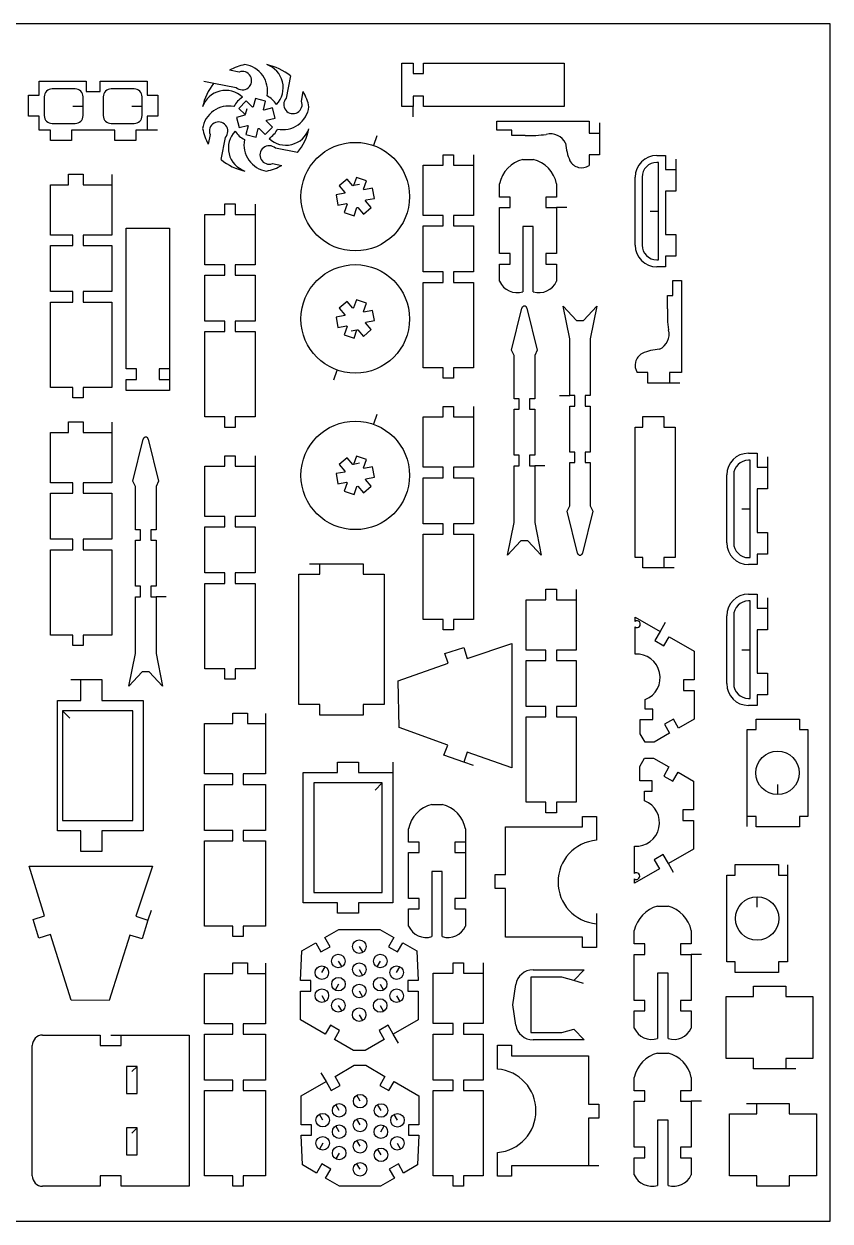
# Model space of a CAD drawing. Extents: x 0 to 500, y 0 to 350.
# Drawn here: x 264.3 to 500, y 0 to 350 of the extents above; entities that cross this region are included whole.
import ezdxf

# ---------------------------------------------------------------- set-up
doc = ezdxf.new("R2010")
doc.units = 0
doc.header["$MEASUREMENT"] = 0
doc.layers.add('01', color=5, linetype='Continuous')
doc.layers.add('DEFAULT', color=7, linetype='Continuous')

msp = doc.modelspace()

# ---------------------------------------------------------------- linework, layer by layer
at = {"layer": '01'}
msp.add_lwpolyline([(0, 0), (500, 0), (500, 350), (0, 350)], close=True, dxfattribs=at)
at = {"layer": 'DEFAULT'}
for p, q in [((327.223, 335.9319), (324.4362, 336.459)), ((374.7828, 325.8683), (374.7828, 338.5684)), ((374.7828, 338.5684), (378.0772, 338.5684)), ((378.0772, 338.5684), (378.0772, 335.5204)), ((381.1328, 335.5204), (381.1469, 338.5684)), ((381.1469, 338.5684), (422.2808, 338.5684)), ((422.2808, 338.5684), (422.2808, 325.8683)), ((268.777, 329.1584), (268.777, 333.2478)), ((268.777, 333.2478), (282.5223, 333.2478)), ((282.5223, 333.2478), (282.5223, 330.1998)), ((286.5863, 330.1998), (286.5863, 333.2478)), ((286.5863, 333.2478), (300.3317, 333.2478)), ((300.3317, 333.2478), (300.3317, 329.1584)), ((316.9156, 333.2288), (319.8633, 332.6711)), ((319.8633, 332.6711), (326.373, 331.4395)), ((342.2138, 334.7902), (340.9823, 328.2805)), ((378.0772, 335.5204), (381.1328, 335.5204)), ((265.6564, 323.0624), (265.6564, 329.1584)), ((265.6564, 329.1584), (268.777, 329.1584)), ((279.3189, 331.0077), (272.5519, 331.0077)), ((282.5223, 330.1998), (286.5863, 330.1998)), ((296.5566, 331.0077), (289.7896, 331.0077)), ((300.3317, 329.1584), (303.4522, 329.1584)), ((303.4522, 329.1584), (303.4522, 323.0624)), ((345.4746, 327.4306), (346.0018, 330.2173)), ((270.2659, 328.7217), (270.2659, 323.1884)), ((278.6049, 325.9551), (281.6049, 325.9551)), ((281.6049, 325.9551), (281.6049, 328.7217)), ((281.6049, 323.1884), (281.6049, 325.9551)), ((287.5035, 328.7217), (287.5035, 323.1884)), ((295.8427, 325.9551), (298.8427, 325.9551)), ((298.8427, 325.9551), (298.8427, 328.7217)), ((298.8427, 323.1884), (298.8427, 325.9551)), ((329.3361, 327.4728), (327.1808, 325.3176)), ((331.1489, 325.6601), (329.3361, 327.4728)), ((331.368, 325.7188), (331.1489, 325.6601)), ((332.0315, 328.195), (331.368, 325.7188)), ((334.9757, 327.4061), (332.0315, 328.195)), ((334.3122, 324.9298), (334.9757, 327.4061)), ((378.0772, 325.8683), (374.7828, 325.8683)), ((381.1328, 328.9164), (378.0772, 328.9164)), ((378.0772, 328.9164), (378.0772, 325.8683)), ((378.0772, 322.8683), (378.0772, 325.8683)), ((381.1469, 325.8683), (381.1328, 328.9164)), ((422.2808, 325.8683), (381.1469, 325.8683)), ((268.777, 323.0624), (265.6564, 323.0624)), ((268.777, 318.973), (268.777, 323.0624)), ((303.4522, 323.0624), (300.3317, 323.0624)), ((300.3317, 323.0624), (300.3317, 318.973)), ((328.9349, 323.2856), (326.4586, 322.6221)), ((326.4586, 322.6221), (327.2475, 319.678)), ((327.1808, 325.3176), (328.9936, 323.5048)), ((328.9936, 323.5048), (328.9349, 323.2856)), ((329.4491, 325.2046), (328.9936, 323.5048)), ((334.4726, 324.7694), (334.3122, 324.9298)), ((336.9489, 325.433), (334.4726, 324.7694)), ((335.2615, 321.8253), (337.7378, 322.4889)), ((337.7378, 322.4889), (336.9489, 325.433)), ((272.1051, 318.973), (268.777, 318.973)), ((272.1051, 315.925), (272.1051, 318.973)), ((272.5519, 320.9024), (279.3189, 320.9024)), ((290.9195, 318.973), (278.1892, 318.973)), ((278.1892, 318.973), (278.1892, 315.925)), ((289.7896, 320.9024), (296.5566, 320.9024)), ((290.9195, 315.925), (290.9195, 318.973)), ((300.3317, 318.973), (297.0036, 318.973)), ((297.0036, 318.973), (297.0036, 315.925)), ((303.3317, 318.973), (300.3317, 318.973)), ((327.2475, 319.678), (329.7238, 320.3415)), ((329.8842, 320.1811), (329.2207, 317.7048)), ((329.7238, 320.3415), (329.8842, 320.1811)), ((332.1648, 316.9159), (332.8283, 319.3922)), ((332.8283, 319.3922), (333.0475, 319.4509)), ((333.0475, 319.4509), (334.8603, 317.6381)), ((334.8603, 317.6381), (337.0155, 319.7934)), ((335.2028, 321.6062), (335.2615, 321.8253)), ((337.0155, 319.7934), (335.2028, 321.6062)), ((402.5628, 318.9714), (402.5628, 321.5351)), ((402.5628, 321.5351), (429.543, 321.5351)), ((407.0045, 318.9714), (402.5628, 318.9714)), ((407.0045, 317.4142), (407.0045, 318.9714)), ((429.543, 321.5351), (429.543, 318.0516)), ((432.591, 321.0516), (432.591, 318.0516)), ((278.1892, 315.925), (272.1051, 315.925)), ((297.0036, 315.925), (290.9195, 315.925)), ((318.7217, 317.6802), (318.1945, 314.8935)), ((321.9824, 310.3206), (323.214, 316.8303)), ((329.2207, 317.7048), (332.1648, 316.9159)), ((367.4965, 317.3015), (366.4951, 314.4736)), ((410.8435, 317.4142), (407.0045, 317.4142)), ((429.543, 318.0516), (432.591, 318.0516)), ((432.591, 318.0516), (432.591, 311.7016)), ((344.3329, 312.4398), (337.8232, 313.6713)), ((386.8683, 308.7222), (386.8683, 311.7702)), ((386.8683, 311.7702), (389.9163, 311.7702)), ((389.9163, 311.7702), (389.9163, 308.7222)), ((395.7097, 311.7222), (395.7097, 308.7222)), ((432.591, 311.7016), (429.543, 311.7016)), ((429.543, 311.7016), (429.543, 308.5934)), ((449.3505, 311.5551), (451.8612, 311.5551)), ((451.8612, 311.5551), (451.8612, 307.4601)), ((336.9733, 309.179), (339.76, 308.6518)), ((381.0747, 293.9902), (381.0747, 308.7222)), ((381.0747, 308.7222), (386.8683, 308.7222)), ((389.9163, 308.7222), (395.7098, 308.7222)), ((395.7097, 308.7222), (395.7097, 293.9902)), ((410.1926, 310.3861), (413.2406, 310.3861)), ((449.8292, 309.5232), (449.3505, 309.5232)), ((449.8292, 295.2776), (449.8292, 309.5232)), ((454.9092, 310.4602), (454.9092, 307.4602)), ((277.3614, 302.9872), (277.3614, 306.0352)), ((277.3614, 306.0352), (281.6588, 306.0352)), ((281.6588, 306.0352), (281.6588, 302.9872)), ((290.0045, 305.9872), (290.0045, 302.9872)), ((358.8282, 304.628), (356.5104, 302.6485)), ((360.4931, 302.6786), (358.8282, 304.628)), ((361.572, 305.1366), (360.7162, 302.72)), ((364.4451, 304.1191), (361.572, 305.1366)), ((443.0005, 285.3503), (443.0005, 305.2051)), ((445.0325, 305.2052), (445.0325, 285.3503)), ((451.8612, 307.4601), (454.9092, 307.4601)), ((454.9092, 307.4602), (454.9092, 301.1102)), ((272.1111, 288.2552), (272.1111, 302.9872)), ((272.1111, 302.9872), (277.3614, 302.9872)), ((281.6588, 302.9872), (290.0043, 302.9872)), ((290.0045, 302.9872), (290.0045, 288.2552)), ((356.5104, 302.6485), (358.1754, 300.6991)), ((360.7162, 302.72), (360.4931, 302.6786)), ((362.4465, 303.0407), (360.7162, 302.72)), ((363.5894, 301.7025), (364.4451, 304.1191)), ((363.7367, 301.5301), (363.5894, 301.7025)), ((366.2574, 301.9973), (363.7367, 301.5301)), ((366.8129, 299.0002), (366.2574, 301.9973)), ((403.3908, 299.3583), (403.3908, 303.2759)), ((420.0425, 303.2759), (420.0425, 299.3583)), ((454.9092, 301.1102), (451.8612, 301.1102)), ((451.8612, 301.1102), (451.8612, 288.4102)), ((358.0997, 300.4852), (355.5789, 300.018)), ((355.5789, 300.018), (356.1344, 297.0211)), ((358.1754, 300.6991), (358.0997, 300.4852)), ((364.2164, 298.3192), (364.2922, 298.5331)), ((365.8814, 296.3698), (364.2164, 298.3192)), ((364.2922, 298.5331), (366.8129, 299.0002)), ((406.4997, 299.3583), (403.3908, 299.3583)), ((406.4997, 296.3103), (406.4997, 299.3583)), ((420.0425, 299.3583), (416.9336, 299.3583)), ((416.9336, 299.3583), (416.9336, 296.3103)), ((317.248, 279.5962), (317.248, 294.3282)), ((317.248, 294.3282), (323.0416, 294.3282)), ((323.0416, 294.3282), (323.0416, 297.3762)), ((323.0416, 297.3762), (326.0896, 297.3762)), ((326.0896, 297.3762), (326.0896, 294.3281)), ((326.0896, 294.3281), (331.8831, 294.3281)), ((331.8831, 297.3281), (331.8831, 294.3281)), ((331.8831, 294.3281), (331.8831, 279.5961)), ((356.1344, 297.0211), (358.6551, 297.4883)), ((358.8025, 297.3157), (357.9467, 294.8991)), ((357.9467, 294.8991), (360.8199, 293.8817)), ((358.6551, 297.4883), (358.8025, 297.3157)), ((360.8199, 293.8817), (361.6756, 296.2983)), ((361.6756, 296.2983), (361.8987, 296.3396)), ((361.8987, 296.3396), (363.5637, 294.3902)), ((363.5637, 294.3902), (365.8814, 296.3698)), ((403.3908, 282.8448), (403.3908, 296.3103)), ((403.3908, 296.3103), (406.4997, 296.3103)), ((416.9336, 296.3103), (420.0425, 296.3103)), ((423.0425, 296.3103), (420.0425, 296.3103)), ((420.0425, 296.3103), (420.0425, 282.8448)), ((447.4308, 295.2776), (449.8292, 295.2776)), ((449.8292, 281.0323), (449.8292, 295.2777)), ((386.8682, 293.9902), (381.0747, 293.9902)), ((381.0747, 277.4768), (381.0747, 290.9422)), ((381.0747, 290.9422), (386.8682, 290.9422)), ((386.8682, 290.9422), (386.8682, 293.9902)), ((395.7097, 293.9902), (389.9161, 293.9902)), ((389.9161, 293.9902), (389.9161, 290.9422)), ((389.9161, 290.9422), (395.7097, 290.9422)), ((395.7097, 290.9422), (395.7097, 277.4768)), ((413.2406, 290.7621), (410.1926, 290.7621)), ((410.1926, 290.7621), (410.1926, 271.7121)), ((413.2406, 271.7121), (413.2406, 290.7621)), ((278.6108, 288.2552), (272.1111, 288.2552)), ((278.6108, 285.2072), (278.6108, 288.2552)), ((290.0045, 288.2552), (281.659, 288.2552)), ((281.659, 288.2552), (281.659, 285.2072)), ((294.1821, 249.1501), (294.1821, 290.284)), ((294.1821, 290.284), (306.8821, 290.284)), ((306.8821, 290.284), (306.8821, 249.1501)), ((451.8612, 288.4102), (454.9092, 288.4102)), ((454.9092, 288.4102), (454.9092, 282.0602)), ((272.1111, 271.7418), (272.1111, 285.2072)), ((272.1111, 285.2072), (278.6108, 285.2072)), ((281.659, 285.2072), (290.0045, 285.2072)), ((290.0045, 285.2072), (290.0045, 271.7418)), ((406.4997, 282.8448), (403.3908, 282.8448)), ((406.4997, 279.7968), (406.4997, 282.8448)), ((420.0425, 282.8448), (416.9336, 282.8448)), ((416.9336, 282.8448), (416.9336, 279.7968)), ((449.3505, 281.0323), (449.8292, 281.0323)), ((454.9092, 282.0602), (451.8612, 282.0602)), ((451.8612, 282.0602), (451.8612, 279.0002)), ((323.0416, 279.5962), (317.248, 279.5962)), ((317.248, 263.0827), (317.248, 276.5482)), ((317.248, 276.5482), (323.0416, 276.5482)), ((323.0416, 276.5482), (323.0416, 279.5962)), ((331.8831, 279.5961), (326.0896, 279.5961)), ((326.0896, 279.5961), (326.0896, 276.5481)), ((326.0896, 276.5481), (331.8831, 276.5481)), ((331.8831, 276.5481), (331.8831, 263.0827)), ((386.8682, 277.4768), (381.0747, 277.4768)), ((386.8682, 274.4288), (386.8682, 277.4768)), ((395.7097, 277.4768), (389.9161, 277.4768)), ((389.9161, 277.4768), (389.9161, 274.4288)), ((403.3908, 274.7704), (403.3908, 279.7968)), ((403.3908, 279.7968), (406.4997, 279.7968)), ((416.9336, 279.7968), (420.0425, 279.7968)), ((420.0425, 279.7968), (420.0425, 274.7704)), ((451.8612, 279.0002), (449.3505, 279.0002)), ((381.0747, 249.4898), (381.0747, 274.4288)), ((381.0747, 274.4288), (386.8682, 274.4288)), ((389.9161, 274.4288), (395.7097, 274.4288)), ((395.7097, 274.4288), (395.7097, 249.4898)), ((454.0263, 270.5868), (454.0263, 275.0284)), ((454.0263, 275.0284), (456.59, 275.0284)), ((456.59, 275.0284), (456.59, 248.0482)), ((278.6108, 271.7418), (272.1111, 271.7418)), ((278.6108, 268.6938), (278.6108, 271.7418)), ((290.0045, 271.7418), (281.659, 271.7418)), ((281.659, 271.7418), (281.659, 268.6938)), ((452.4691, 266.7478), (452.4691, 270.5868)), ((452.4691, 270.5868), (454.0263, 270.5868)), ((272.1111, 243.7548), (272.1111, 268.6938)), ((272.1111, 268.6938), (278.6108, 268.6938)), ((281.659, 268.6938), (290.0045, 268.6938)), ((290.0045, 268.6938), (290.0045, 243.7548)), ((358.8281, 268.8765), (356.5103, 266.897)), ((356.5103, 266.897), (358.1753, 264.9476)), ((360.493, 266.9271), (358.8281, 268.8765)), ((360.7161, 266.9684), (360.493, 266.9271)), ((361.5719, 269.385), (360.7161, 266.9684)), ((364.445, 268.3676), (361.5719, 269.385)), ((363.5893, 265.951), (364.445, 268.3676)), ((366.2573, 266.2457), (363.7366, 265.7785)), ((366.8128, 263.2487), (366.2573, 266.2457)), ((406.8709, 254.6246), (409.899, 266.9179)), ((411.3788, 266.9179), (414.4069, 254.6246)), ((423.8743, 257.9162), (421.9619, 267.4976)), ((421.9619, 267.4976), (425.8485, 263.281)), ((427.9276, 263.281), (431.8142, 267.4976)), ((431.8142, 267.4976), (429.9018, 257.9162)), ((323.0414, 263.0827), (317.248, 263.0827)), ((323.0414, 260.0347), (323.0414, 263.0827)), ((331.8831, 263.0827), (326.0894, 263.0827)), ((326.0894, 263.0827), (326.0894, 260.0347)), ((358.0996, 264.7337), (355.5788, 264.2665)), ((355.5788, 264.2665), (356.1343, 261.2696)), ((358.1753, 264.9476), (358.0996, 264.7337)), ((363.7366, 265.7785), (363.5893, 265.951)), ((364.2163, 262.5676), (364.2921, 262.7815)), ((365.8813, 260.6182), (364.2163, 262.5676)), ((364.2921, 262.7815), (366.8128, 263.2487)), ((425.8485, 263.281), (427.9276, 263.281)), ((317.248, 235.0957), (317.248, 260.0347)), ((317.248, 260.0347), (323.0414, 260.0347)), ((326.0894, 260.0347), (331.8831, 260.0347)), ((331.8831, 260.0347), (331.8831, 235.0957)), ((356.1343, 261.2696), (358.655, 261.7367)), ((358.8024, 261.5642), (357.9466, 259.1476)), ((357.9466, 259.1476), (360.8198, 258.1302)), ((358.655, 261.7367), (358.8024, 261.5642)), ((359.9452, 260.2261), (361.6755, 260.5468)), ((360.8198, 258.1302), (361.6755, 260.5468)), ((361.6755, 260.5468), (361.8986, 260.5881)), ((361.8986, 260.5881), (363.5636, 258.6387)), ((363.5636, 258.6387), (365.8813, 260.6182)), ((423.8743, 241.3276), (423.8743, 257.9162)), ((429.9018, 257.9162), (429.9018, 241.3276)), ((407.6251, 253.1084), (406.8709, 254.6246)), ((407.6251, 240.4084), (407.6251, 253.1084)), ((414.4069, 254.6246), (413.6526, 253.1084)), ((413.6526, 253.1084), (413.6526, 240.4084)), ((297.2301, 249.136), (294.1821, 249.1501)), ((297.2301, 246.0803), (297.2301, 249.136)), ((306.8821, 249.1501), (303.8342, 249.136)), ((303.8342, 249.136), (303.8342, 246.0803)), ((306.8821, 249.0803), (306.8821, 246.0803)), ((354.8952, 245.9653), (355.8966, 248.7932)), ((386.8682, 249.4898), (381.0747, 249.4898)), ((386.8682, 246.4418), (386.8682, 249.4898)), ((395.7097, 249.4898), (389.9162, 249.4898)), ((389.9162, 249.4898), (389.9162, 246.4418)), ((294.1821, 242.786), (294.1821, 246.0803)), ((294.1821, 246.0803), (297.2301, 246.0803)), ((303.8342, 246.0803), (306.8821, 246.0803)), ((306.8821, 246.0803), (306.8821, 242.786)), ((389.9162, 246.4418), (386.8682, 246.4418)), ((446.7565, 248.0483), (443.6483, 248.0483)), ((446.7565, 245.0003), (446.7565, 248.0483)), ((453.1065, 245.0003), (446.7565, 245.0003)), ((456.59, 248.0482), (453.1065, 248.0482)), ((453.1065, 248.0482), (453.1065, 245.0002)), ((456.1065, 245.0003), (453.1065, 245.0003)), ((278.6108, 243.7548), (272.1111, 243.7548)), ((278.6108, 240.7068), (278.6108, 243.7548)), ((290.0045, 243.7548), (281.6588, 243.7548)), ((281.6588, 243.7548), (281.6588, 240.7068)), ((306.8821, 242.786), (294.1821, 242.786)), ((281.6588, 240.7068), (278.6108, 240.7068)), ((386.8682, 235.1133), (386.8682, 238.1613)), ((386.8682, 238.1613), (389.9162, 238.1613)), ((389.9162, 238.1613), (389.9162, 235.1133)), ((395.7096, 238.1133), (395.7096, 235.1133)), ((409.1491, 240.4084), (407.6251, 240.4084)), ((409.1491, 237.3604), (409.1491, 240.4084)), ((413.6526, 240.4084), (412.1286, 240.4084)), ((412.1286, 240.4084), (412.1286, 237.3604)), ((420.8743, 241.3276), (423.8743, 241.3276)), ((425.3983, 241.3276), (423.8743, 241.3276)), ((423.8743, 224.8141), (423.8743, 238.2796)), ((423.8743, 238.2796), (425.3983, 238.2796)), ((425.3983, 238.2796), (425.3983, 241.3276)), ((429.9018, 241.3276), (428.3778, 241.3276)), ((428.3778, 241.3276), (428.3778, 238.2796)), ((428.3778, 238.2796), (429.9018, 238.2796)), ((429.9018, 238.2796), (429.9018, 224.8141)), ((323.0414, 235.0957), (317.248, 235.0957)), ((323.0414, 232.0477), (323.0414, 235.0957)), ((331.8831, 235.0957), (326.0894, 235.0957)), ((326.0894, 235.0957), (326.0894, 232.0477)), ((367.4963, 235.8093), (366.4949, 232.9814)), ((381.0746, 220.3813), (381.0746, 235.1133)), ((381.0746, 235.1133), (386.8682, 235.1133)), ((389.9162, 235.1133), (395.7097, 235.1133)), ((395.7096, 235.1133), (395.7096, 220.3813)), ((407.6251, 223.895), (407.6251, 237.3604)), ((407.6251, 237.3604), (409.1491, 237.3604)), ((412.1286, 237.3604), (413.6526, 237.3604)), ((413.6526, 237.3604), (413.6526, 223.895)), ((445.2965, 232.1482), (445.2965, 235.1962)), ((445.2965, 235.1962), (451.4226, 235.1962)), ((451.4226, 235.1962), (451.4226, 232.1482)), ((277.3614, 230.577), (277.3614, 233.625)), ((277.3614, 233.625), (281.6588, 233.625)), ((281.6588, 233.625), (281.6588, 230.577)), ((290.0045, 233.577), (290.0045, 230.577)), ((326.0894, 232.0477), (323.0414, 232.0477)), ((443.0005, 194.0482), (443.0005, 232.1482)), ((443.0005, 232.1482), (445.2965, 232.1482)), ((451.4226, 232.1482), (454.7063, 232.1482)), ((454.7063, 232.1482), (454.7063, 194.0482)), ((272.1111, 215.845), (272.1111, 230.577)), ((272.1111, 230.577), (277.3614, 230.577)), ((281.6588, 230.577), (290.0043, 230.577)), ((290.0045, 230.577), (290.0045, 215.845)), ((296.1667, 216.3218), (299.1949, 228.615)), ((300.6747, 228.615), (303.7028, 216.3218)), ((425.3983, 224.8141), (423.8743, 224.8141)), ((425.3983, 221.7661), (425.3983, 224.8141)), ((429.9018, 224.8141), (428.3778, 224.8141)), ((428.3778, 224.8141), (428.3778, 221.7661)), ((476.1416, 224.4843), (478.6524, 224.4843)), ((478.6524, 224.4843), (478.6524, 220.3894)), ((317.248, 205.9872), (317.248, 220.7192)), ((317.248, 220.7192), (323.0416, 220.7192)), ((323.0416, 220.7192), (323.0416, 223.7672)), ((323.0416, 223.7672), (326.0896, 223.7672)), ((326.0896, 223.7672), (326.0896, 220.7192)), ((326.0896, 220.7192), (331.8831, 220.7192)), ((331.8831, 223.7192), (331.8831, 220.7192)), ((331.8831, 220.7192), (331.8831, 205.9872)), ((358.828, 223.1358), (356.5102, 221.1563)), ((356.5102, 221.1563), (358.1752, 219.2069)), ((360.4929, 221.1864), (358.828, 223.1358)), ((360.716, 221.2278), (360.4929, 221.1864)), ((361.5718, 223.6444), (360.716, 221.2278)), ((362.4463, 221.5485), (360.716, 221.2278)), ((364.4449, 222.6269), (361.5718, 223.6444)), ((363.5892, 220.2103), (364.4449, 222.6269)), ((366.2572, 220.505), (363.7365, 220.0378)), ((366.8127, 217.508), (366.2572, 220.505)), ((409.1491, 223.895), (407.6251, 223.895)), ((407.6251, 204.2583), (407.6251, 220.847)), ((407.6251, 220.847), (409.1491, 220.847)), ((409.1491, 220.847), (409.1491, 223.895)), ((413.6526, 223.895), (412.1286, 223.895)), ((412.1286, 223.895), (412.1286, 220.847)), ((412.1286, 220.847), (413.6526, 220.847)), ((416.6526, 220.847), (413.6526, 220.847)), ((413.6526, 220.847), (413.6526, 204.2583)), ((423.8743, 209.0661), (423.8743, 221.7661)), ((423.8743, 221.7661), (425.3983, 221.7661)), ((428.3778, 221.7661), (429.9018, 221.7661)), ((429.9018, 221.7661), (429.9018, 209.0661)), ((476.6204, 222.4523), (476.1416, 222.4523)), ((476.6204, 208.2068), (476.6204, 222.4523)), ((481.7004, 223.3894), (481.7004, 220.3894)), ((358.0995, 218.993), (355.5787, 218.5258)), ((355.5787, 218.5258), (356.1342, 215.5289)), ((358.1752, 219.2069), (358.0995, 218.993)), ((363.7365, 220.0378), (363.5892, 220.2103)), ((364.2162, 216.827), (364.292, 217.0408)), ((364.292, 217.0408), (366.8127, 217.508)), ((386.8681, 220.3813), (381.0746, 220.3813)), ((381.0746, 203.8679), (381.0746, 217.3333)), ((381.0746, 217.3333), (386.8681, 217.3333)), ((386.8681, 217.3333), (386.8681, 220.3813)), ((395.7096, 220.3813), (389.916, 220.3813)), ((389.916, 220.3813), (389.916, 217.3333)), ((389.916, 217.3333), (395.7096, 217.3333)), ((395.7096, 217.3333), (395.7096, 203.8679)), ((469.7916, 198.2794), (469.7916, 218.1343)), ((471.8236, 218.1343), (471.8236, 198.2794)), ((478.6524, 220.3894), (481.7004, 220.3894)), ((481.7004, 220.3894), (481.7004, 214.0394)), ((278.6108, 215.845), (272.1111, 215.845)), ((278.6108, 212.797), (278.6108, 215.845)), ((290.0045, 215.845), (281.659, 215.845)), ((281.659, 215.845), (281.659, 212.797)), ((296.921, 214.8056), (296.1667, 216.3218)), ((296.921, 202.1056), (296.921, 214.8056)), ((303.7028, 216.3218), (302.9485, 214.8056)), ((302.9485, 214.8056), (302.9485, 202.1056)), ((356.1342, 215.5289), (358.6549, 215.9961)), ((358.8023, 215.8235), (357.9465, 213.4069)), ((358.6549, 215.9961), (358.8023, 215.8235)), ((360.8197, 212.3895), (361.6754, 214.8061)), ((361.6754, 214.8061), (361.8985, 214.8475)), ((361.8985, 214.8475), (363.5635, 212.898)), ((363.5635, 212.898), (365.8812, 214.8776)), ((365.8812, 214.8776), (364.2162, 216.827)), ((481.7004, 214.0394), (478.6524, 214.0394)), ((478.6524, 214.0394), (478.6524, 201.3394)), ((272.1111, 199.3315), (272.1111, 212.797)), ((272.1111, 212.797), (278.6108, 212.797)), ((281.659, 212.797), (290.0045, 212.797)), ((290.0045, 212.797), (290.0045, 199.3315)), ((357.9465, 213.4069), (360.8197, 212.3895)), ((423.12, 207.5499), (423.8743, 209.0661)), ((426.1481, 195.2566), (423.12, 207.5499)), ((430.656, 207.5499), (427.6279, 195.2566)), ((429.9018, 209.0661), (430.656, 207.5499)), ((474.222, 208.2068), (476.6204, 208.2068)), ((476.6204, 193.9614), (476.6204, 208.2069)), ((323.0416, 205.9872), (317.248, 205.9872)), ((323.0416, 202.9392), (323.0416, 205.9872)), ((331.8831, 205.9872), (326.0896, 205.9872)), ((326.0896, 205.9872), (326.0896, 202.9392)), ((386.8681, 203.8679), (381.0746, 203.8679)), ((386.8681, 200.8199), (386.8681, 203.8679)), ((395.7096, 203.8679), (389.916, 203.8679)), ((389.916, 203.8679), (389.916, 200.8199)), ((405.7127, 194.6769), (407.6251, 204.2583)), ((413.6526, 204.2583), (415.565, 194.6769)), ((298.4449, 202.1056), (296.921, 202.1056)), ((298.4449, 199.0576), (298.4449, 202.1056)), ((302.9485, 202.1056), (301.4246, 202.1056)), ((301.4246, 202.1056), (301.4246, 199.0576)), ((317.248, 189.4738), (317.248, 202.9392)), ((317.248, 202.9392), (323.0416, 202.9392)), ((326.0896, 202.9392), (331.8831, 202.9392)), ((331.8831, 202.9392), (331.8831, 189.4738)), ((381.0746, 175.8809), (381.0746, 200.8199)), ((381.0746, 200.8199), (386.8681, 200.8199)), ((389.916, 200.8199), (395.7096, 200.8199)), ((395.7096, 200.8199), (395.7096, 175.8809)), ((478.6524, 201.3394), (481.7004, 201.3394)), ((481.7004, 201.3394), (481.7004, 194.9893)), ((278.6108, 199.3315), (272.1111, 199.3315)), ((272.1111, 171.3445), (272.1111, 196.2835)), ((272.1111, 196.2835), (278.6108, 196.2835)), ((278.6108, 196.2835), (278.6108, 199.3315)), ((290.0045, 199.3315), (281.659, 199.3315)), ((281.659, 199.3315), (281.659, 196.2835)), ((281.659, 196.2835), (290.0045, 196.2835)), ((290.0045, 196.2835), (290.0045, 171.3445)), ((296.921, 185.5921), (296.921, 199.0576)), ((296.921, 199.0576), (298.4449, 199.0576)), ((301.4246, 199.0576), (302.9485, 199.0576)), ((302.9485, 199.0576), (302.9485, 185.5921)), ((409.5993, 198.8935), (405.7127, 194.6769)), ((411.6784, 198.8935), (409.5993, 198.8935)), ((415.565, 194.6769), (411.6784, 198.8935)), ((445.2965, 194.0482), (443.0005, 194.0482)), ((445.2965, 191.0002), (445.2965, 194.0482)), ((454.7063, 194.0482), (451.4226, 194.0482)), ((451.4226, 194.0482), (451.4226, 191.0002)), ((476.1416, 193.9614), (476.6204, 193.9614)), ((481.7004, 194.9893), (478.6524, 194.9893)), ((478.6524, 194.9893), (478.6524, 191.9294)), ((323.0414, 189.4738), (317.248, 189.4738)), ((323.0414, 186.4258), (323.0414, 189.4738)), ((331.8831, 189.4738), (326.0894, 189.4738)), ((326.0894, 189.4738), (326.0894, 186.4258)), ((344.7098, 150.9903), (344.7098, 189.0903)), ((344.7098, 189.0903), (350.7918, 189.0903)), ((347.7918, 192.1383), (350.7918, 192.1383)), ((350.7918, 192.1383), (363.4918, 192.1383)), ((350.7918, 189.0903), (350.7918, 192.1383)), ((363.4918, 192.1383), (363.4918, 189.0903)), ((363.4918, 189.0903), (369.5908, 189.0903)), ((369.5908, 189.0903), (369.5908, 150.9903)), ((451.4226, 191.0002), (445.2965, 191.0002)), ((454.4226, 191.0002), (451.4226, 191.0002)), ((478.6524, 191.9294), (476.1416, 191.9294)), ((298.4449, 185.5921), (296.921, 185.5921)), ((298.4449, 182.5441), (298.4449, 185.5921)), ((302.9485, 185.5921), (301.4246, 185.5921)), ((301.4246, 185.5921), (301.4246, 182.5441)), ((317.248, 161.4868), (317.248, 186.4258)), ((317.248, 186.4258), (323.0414, 186.4258)), ((326.0894, 186.4258), (331.8831, 186.4258)), ((331.8831, 186.4258), (331.8831, 161.4868)), ((296.921, 165.9555), (296.921, 182.5441)), ((296.921, 182.5441), (298.4449, 182.5441)), ((301.4246, 182.5441), (302.9485, 182.5441)), ((302.9484, 182.5441), (302.9484, 165.9555)), ((305.9485, 182.5442), (302.9485, 182.5442)), ((416.9476, 181.6723), (416.9476, 184.7203)), ((416.9476, 184.7203), (419.9956, 184.7203)), ((419.9956, 184.7203), (419.9956, 181.6723)), ((425.789, 184.6723), (425.789, 181.6723)), ((476.1416, 183.3228), (478.6524, 183.3228)), ((478.6524, 183.3228), (478.6524, 179.2279)), ((481.7004, 182.2279), (481.7004, 179.2279)), ((411.154, 166.9403), (411.154, 181.6723)), ((411.154, 181.6723), (416.9476, 181.6723)), ((419.9956, 181.6723), (425.7891, 181.6723)), ((425.789, 181.6723), (425.789, 166.9403)), ((476.6204, 181.2908), (476.1416, 181.2908)), ((476.6204, 167.0454), (476.6204, 181.2908)), ((478.6524, 179.2279), (481.7004, 179.2279)), ((481.7004, 179.2279), (481.7004, 172.8779)), ((386.8681, 175.8809), (381.0746, 175.8809)), ((386.8681, 172.8329), (386.8681, 175.8809)), ((395.7096, 175.8809), (389.9161, 175.8809)), ((389.9161, 175.8809), (389.9161, 172.8329)), ((443.0005, 175.3068), (443.0005, 176.5784)), ((443.0005, 176.5784), (450.2979, 172.3652)), ((469.7916, 157.1179), (469.7916, 176.9728)), ((471.8236, 176.9728), (471.8236, 157.1179)), ((389.9161, 172.8329), (386.8681, 172.8329)), ((443.0005, 165.7481), (443.0005, 173.6962)), ((450.2979, 172.3652), (448.7739, 169.7255)), ((451.7979, 174.9632), (450.2979, 172.3652)), ((481.7004, 172.8779), (478.6524, 172.8779)), ((478.6524, 172.8779), (478.6524, 160.1779)), ((278.6108, 171.3445), (272.1111, 171.3445)), ((278.6108, 168.2965), (278.6108, 171.3445)), ((281.6588, 168.2965), (278.6108, 168.2965)), ((290.0045, 171.3445), (281.6588, 171.3445)), ((281.6588, 171.3445), (281.6588, 168.2965)), ((393.9029, 164.4471), (406.9773, 168.8299)), ((406.9773, 168.8299), (406.9174, 132.4628)), ((448.7739, 169.7255), (451.4136, 168.2015)), ((451.4136, 168.2015), (452.9376, 170.8412)), ((452.9376, 170.8412), (460.235, 166.628)), ((295.0085, 156.374), (296.921, 165.9555)), ((302.9484, 165.9555), (304.8608, 156.374)), ((387.3693, 165.8892), (392.8839, 167.691)), ((388.3283, 163.0684), (387.3693, 165.8892)), ((392.8839, 167.691), (393.9029, 164.4471)), ((416.9475, 166.9403), (411.154, 166.9403)), ((416.9475, 163.8923), (416.9475, 166.9403)), ((425.789, 166.9403), (419.9954, 166.9403)), ((419.9954, 166.9403), (419.9954, 163.8923)), ((460.235, 166.628), (460.235, 158.2016)), ((474.222, 167.0454), (476.6204, 167.0454)), ((476.6204, 152.7999), (476.6204, 167.0454)), ((323.0414, 161.4868), (317.248, 161.4868)), ((323.0414, 158.4388), (323.0414, 161.4868)), ((331.8831, 161.4868), (326.0894, 161.4868)), ((326.0894, 161.4868), (326.0894, 158.4388)), ((373.7554, 157.9064), (388.3283, 163.0684)), ((411.154, 150.4269), (411.154, 163.8923)), ((411.154, 163.8923), (416.9475, 163.8923)), ((419.9954, 163.8923), (425.789, 163.8923)), ((425.789, 163.8923), (425.789, 150.4268)), ((278.0002, 158.2923), (281.0002, 158.2923)), ((281.0002, 158.2923), (287.0962, 158.2923)), ((281.0002, 152.1963), (281.0002, 158.2923)), ((287.0962, 158.2923), (287.0962, 152.1963)), ((298.8951, 160.5906), (295.0085, 156.374)), ((300.9742, 160.5906), (298.8951, 160.5906)), ((304.8608, 156.374), (300.9742, 160.5906)), ((326.0894, 158.4388), (323.0414, 158.4388)), ((373.9952, 144.2855), (373.7554, 157.9064)), ((460.235, 158.2016), (457.187, 158.2016)), ((457.187, 158.2016), (457.187, 155.1536)), ((478.6524, 160.1779), (481.7004, 160.1779)), ((481.7004, 160.1779), (481.7004, 153.8279)), ((457.187, 155.1536), (460.235, 155.1536)), ((460.235, 155.1536), (460.235, 146.7272)), ((274.0876, 114.0963), (274.0876, 152.1963)), ((274.0876, 152.1963), (281.0002, 152.1963)), ((287.0962, 152.1963), (299.1719, 152.1963)), ((299.1719, 152.1963), (299.1719, 114.0902)), ((350.7918, 150.9903), (344.7098, 150.9903)), ((350.7918, 147.9423), (350.7918, 150.9903)), ((369.5908, 150.9903), (363.4918, 150.9903)), ((363.4918, 150.9903), (363.4918, 147.9423)), ((445.9621, 149.6593), (445.9621, 152.5092)), ((476.1416, 152.7999), (476.6204, 152.7999)), ((478.6524, 150.7679), (476.1416, 150.7679)), ((481.7004, 153.8279), (478.6524, 153.8279)), ((478.6524, 153.8279), (478.6524, 150.7679)), ((277.7328, 147.027), (275.6115, 149.1483)), ((275.6115, 149.1483), (275.6115, 117.1443)), ((296.1238, 149.1483), (275.6115, 149.1483)), ((296.1238, 117.1443), (296.1238, 149.1483)), ((325.4097, 145.4352), (325.4097, 148.4806)), ((325.4097, 148.4806), (329.7048, 148.4806)), ((329.7048, 148.4806), (329.7048, 145.4352)), ((334.955, 148.4352), (334.955, 145.4352)), ((363.4918, 147.9423), (350.7918, 147.9423)), ((416.9475, 150.4269), (411.154, 150.4269)), ((411.154, 122.4399), (411.154, 147.3789)), ((411.154, 147.3789), (416.9475, 147.3789)), ((416.9475, 147.3789), (416.9475, 150.4269)), ((425.789, 150.4268), (419.9954, 150.4268)), ((419.9954, 150.4268), (419.9954, 147.3788)), ((419.9954, 147.3788), (425.789, 147.3788)), ((425.789, 147.3788), (425.789, 122.4398)), ((448.2174, 149.6593), (445.9621, 149.6593)), ((448.2174, 146.6113), (448.2174, 149.6593)), ((317.065, 130.715), (317.065, 145.4352)), ((317.065, 145.4352), (325.4097, 145.4352)), ((329.7048, 145.4352), (334.955, 145.4352)), ((334.955, 145.4352), (334.955, 130.715)), ((388.2085, 139.1833), (373.9952, 144.2855)), ((444.5245, 142.4981), (444.5245, 146.6113)), ((444.5245, 146.6113), (448.2174, 146.6113)), ((454.2051, 146.7653), (451.5655, 145.2413)), ((451.5655, 145.2413), (453.0895, 142.6017)), ((455.7291, 144.1257), (454.2051, 146.7653)), ((460.235, 146.7272), (455.7291, 144.1257)), ((475.7916, 118.3155), (475.7916, 143.7155)), ((475.7916, 143.7155), (478.3557, 143.7155)), ((478.3557, 143.7155), (478.3557, 146.7635)), ((478.3557, 146.7635), (491.0557, 146.7635)), ((491.0557, 146.7635), (491.0557, 143.7155)), ((491.0557, 143.7155), (493.5388, 143.7155)), ((493.5388, 143.7155), (493.5388, 118.3155)), ((445.9666, 140.0002), (444.5245, 142.4981)), ((448.5836, 140.0002), (445.9666, 140.0002)), ((453.0895, 142.6017), (448.5836, 140.0002)), ((387.1295, 136.1827), (388.2085, 139.1833)), ((393.9029, 137.0854), (392.8839, 134.1447)), ((406.9174, 132.4628), (393.9029, 137.0854)), ((356.004, 131.1482), (356.004, 134.1962)), ((356.004, 134.1962), (362.1426, 134.1962)), ((362.1426, 134.1962), (362.1426, 131.1482)), ((372.1467, 134.1482), (372.1467, 131.1482)), ((392.8839, 134.1447), (387.1295, 136.1827)), ((395.7118, 133.1432), (392.8839, 134.1447)), ((444.3406, 132.8585), (445.7828, 135.3564)), ((445.7828, 135.3564), (448.3997, 135.3564)), ((448.3997, 135.3564), (452.9056, 132.7549)), ((325.4097, 130.715), (317.065, 130.715)), ((325.4097, 127.6663), (325.4097, 130.715)), ((334.955, 130.715), (328.4584, 130.715)), ((328.4584, 130.715), (328.4584, 127.6663)), ((346, 93.0482), (346, 131.1482)), ((346, 131.1482), (356.004, 131.1482)), ((362.1426, 131.1482), (372.1467, 131.1482)), ((372.1467, 131.1482), (372.1467, 93.0482)), ((444.3406, 128.7453), (444.3406, 132.8585)), ((452.9056, 132.7549), (451.3816, 130.1152)), ((451.3816, 130.1152), (454.0213, 128.5912)), ((454.0213, 128.5912), (455.5453, 131.2309)), ((455.5453, 131.2309), (460.0512, 128.6294)), ((317.065, 114.212), (317.065, 127.6663)), ((317.065, 127.6663), (325.4097, 127.6663)), ((328.4584, 127.6663), (334.955, 127.6663)), ((334.955, 127.6663), (334.955, 114.212)), ((369.0987, 128.1002), (349.048, 128.1002)), ((349.048, 128.1002), (349.048, 96.0962)), ((366.9773, 125.9789), (369.0987, 128.1002)), ((369.0987, 96.0962), (369.0987, 128.1002)), ((448.0336, 128.7453), (444.3406, 128.7453)), ((448.0336, 125.6973), (448.0336, 128.7453)), ((460.0512, 128.6294), (460.0512, 120.203)), ((484.6652, 127.6655), (484.6652, 124.6655)), ((445.7782, 122.8474), (445.7782, 125.6973)), ((445.7782, 125.6973), (448.0336, 125.6973)), ((383.5779, 121.8305), (386.6259, 121.8305)), ((416.9475, 122.4399), (411.154, 122.4399)), ((416.9475, 119.3919), (416.9475, 122.4399)), ((419.9955, 119.3919), (416.9475, 119.3919)), ((425.789, 122.4398), (419.9955, 122.4398)), ((419.9955, 122.4398), (419.9955, 119.3919)), ((460.0512, 120.203), (457.0032, 120.203)), ((457.0032, 120.203), (457.0032, 117.155)), ((275.6115, 117.1443), (296.1238, 117.1443)), ((427.6308, 115.2141), (427.6308, 118.2621)), ((427.6308, 118.2621), (431.6948, 118.2621)), ((431.6948, 118.2621), (431.6948, 111.3269)), ((457.0032, 117.155), (460.0512, 117.155)), ((460.0512, 117.155), (460.0512, 108.7286)), ((475.7916, 115.3155), (475.7916, 118.3155)), ((478.3557, 118.3155), (475.7916, 118.3155)), ((478.3557, 115.2675), (478.3557, 118.3155)), ((493.5388, 118.3155), (491.0557, 118.3155)), ((491.0557, 118.3155), (491.0557, 115.2675)), ((281.0002, 114.0963), (274.0876, 114.0963)), ((281.0002, 108.0003), (281.0002, 114.0963)), ((299.1719, 114.0902), (287.0962, 114.0963)), ((287.0962, 114.0963), (287.0962, 108.0003)), ((325.4097, 114.212), (317.065, 114.212)), ((325.4097, 111.1666), (325.4097, 114.212)), ((334.955, 114.212), (328.4584, 114.212)), ((328.4584, 114.212), (328.4584, 111.1666)), ((376.776, 110.8027), (376.776, 114.7203)), ((393.4278, 114.7203), (393.4278, 110.8027)), ((405.1086, 101.2867), (405.1086, 115.2141)), ((405.1086, 115.2141), (427.6308, 115.2141)), ((491.0557, 115.2675), (478.3557, 115.2675)), ((317.065, 86.2469), (317.065, 111.1666)), ((317.065, 111.1666), (325.4097, 111.1666)), ((328.4584, 111.1666), (334.955, 111.1666)), ((334.955, 111.1666), (334.955, 86.2469)), ((379.8849, 110.8027), (376.776, 110.8027)), ((379.8849, 107.7547), (379.8849, 110.8027)), ((393.4278, 110.8027), (390.3189, 110.8027)), ((390.3189, 110.8027), (390.3189, 107.7547)), ((393.4278, 110.7547), (393.4278, 107.7547)), ((442.8166, 101.6604), (442.8166, 109.6085)), ((460.0512, 108.7286), (452.7537, 104.5154)), ((287.0962, 108.0003), (281.0002, 108.0003)), ((376.776, 94.2892), (376.776, 107.7547)), ((376.776, 107.7547), (379.8849, 107.7547)), ((390.3189, 107.7547), (393.4278, 107.7547)), ((393.4278, 107.7547), (393.4278, 94.2892)), ((451.2296, 107.1551), (448.5901, 105.6311)), ((448.5901, 105.6311), (450.114, 102.9914)), ((452.7536, 104.5154), (451.2296, 107.1551)), ((270.3579, 89.1917), (265.8604, 103.788)), ((265.8604, 103.788), (301.9099, 103.7675)), ((301.9099, 103.7675), (297.011, 89.106)), ((386.6259, 102.2065), (383.5779, 102.2065)), ((383.5779, 102.2065), (383.5779, 83.1565)), ((386.6259, 83.1565), (386.6259, 102.2065)), ((450.114, 102.9914), (442.8166, 98.7782)), ((454.2536, 101.9173), (452.7536, 104.5154)), ((472.2748, 101.1541), (472.2748, 104.2021)), ((472.2748, 104.2021), (484.9748, 104.2021)), ((484.9748, 104.2021), (484.9748, 101.1541)), ((487.5388, 104.1541), (487.5388, 101.1541)), ((402.0606, 97.2227), (402.0606, 101.2867)), ((402.0606, 101.2867), (405.1086, 101.2867)), ((442.8166, 98.7782), (442.8166, 100.0498)), ((469.7916, 75.7541), (469.7916, 101.1541)), ((469.7916, 101.1541), (472.2748, 101.1541)), ((484.9748, 101.1541), (487.5388, 101.1541)), ((487.5388, 101.1541), (487.5388, 75.7541)), ((349.048, 96.0962), (369.0987, 96.0962)), ((405.1086, 97.2227), (402.0606, 97.2227)), ((405.1086, 83.046), (405.1086, 97.2227)), ((478.6652, 91.8041), (478.6652, 94.8041)), ((356.004, 93.0482), (346, 93.0482)), ((356.004, 90.0002), (356.004, 93.0482)), ((372.1467, 93.0482), (362.1426, 93.0482)), ((362.1426, 93.0482), (362.1426, 90.0002)), ((379.8849, 94.2892), (376.776, 94.2892)), ((376.776, 86.2148), (376.776, 91.2412)), ((376.776, 91.2412), (379.8849, 91.2412)), ((379.8849, 91.2412), (379.8849, 94.2892)), ((393.4278, 94.2892), (390.3189, 94.2892)), ((390.3189, 94.2892), (390.3189, 91.2412)), ((390.3189, 91.2412), (393.4278, 91.2412)), ((393.4278, 91.2412), (393.4278, 86.2148)), ((449.5759, 92.0519), (452.6239, 92.0519)), ((266.9801, 88.1259), (270.3579, 89.1917)), ((268.6965, 82.6862), (266.9801, 88.1259)), ((297.011, 89.106), (300.5821, 87.9793)), ((300.5821, 87.9793), (298.8548, 82.505)), ((301.4848, 90.8403), (300.5821, 87.9793)), ((362.1426, 90.0002), (356.004, 90.0002)), ((431.6948, 89.9332), (431.6948, 86.9332)), ((325.4097, 86.2469), (317.065, 86.2469)), ((325.4097, 83.1982), (325.4097, 86.2469)), ((334.955, 86.2469), (328.4584, 86.2469)), ((328.4584, 86.2469), (328.4584, 83.1982)), ((352.2834, 82.8568), (356.3404, 85.1991)), ((356.3404, 85.1991), (368.4044, 85.1991)), ((368.4044, 85.1991), (372.4614, 82.8568)), ((431.6948, 86.9332), (431.6948, 79.998)), ((442.774, 81.0241), (442.774, 84.9417)), ((459.4258, 84.9417), (459.4258, 81.0241)), ((272.0814, 83.7542), (268.6965, 82.6862)), ((278.143, 64.5432), (272.0814, 83.7542)), ((295.2997, 83.6267), (289.2701, 64.5166)), ((298.8548, 82.505), (295.2997, 83.6267)), ((328.4584, 83.1982), (325.4097, 83.1982)), ((345.5867, 78.9905), (349.6438, 81.3328)), ((349.6438, 81.3328), (351.1678, 78.6932)), ((353.8074, 80.2172), (352.2834, 82.8568)), ((372.4614, 82.8568), (370.9374, 80.2172)), ((373.5771, 78.6932), (375.1011, 81.3328)), ((375.1011, 81.3328), (379.1581, 78.9905)), ((427.6308, 83.046), (405.1086, 83.046)), ((427.6308, 79.998), (427.6308, 83.046)), ((445.8829, 81.0241), (442.774, 81.0241)), ((445.8829, 77.9761), (445.8829, 81.0241)), ((459.4258, 81.0241), (456.3168, 81.0241)), ((456.3168, 81.0241), (456.3168, 77.9761)), ((345.1378, 70.3049), (345.5867, 78.9905)), ((351.1678, 78.6932), (353.8074, 80.2172)), ((362.3642, 80.2506), (363.3543, 78.5358)), ((370.9374, 80.2172), (373.5771, 78.6932)), ((379.1581, 78.9905), (379.6071, 70.3049)), ((431.6948, 79.998), (427.6308, 79.998)), ((442.774, 64.5106), (442.774, 77.9761)), ((442.774, 77.9761), (445.8829, 77.9761)), ((456.3168, 77.9761), (459.4258, 77.9761)), ((462.4258, 77.9761), (459.4258, 77.9761)), ((459.4258, 77.9761), (459.4258, 64.5106)), ((325.4097, 72.42), (325.4097, 75.4655)), ((325.4097, 75.4655), (329.7048, 75.4655)), ((329.7048, 75.4655), (329.7048, 72.42)), ((334.955, 75.42), (334.955, 72.42)), ((351.4299, 72.6243), (352.4199, 74.3391)), ((356.236, 76.0106), (357.2261, 74.2959)), ((362.3568, 73.5189), (363.3468, 71.8041)), ((368.5088, 76.0106), (367.5187, 74.2959)), ((373.2669, 72.6484), (374.2569, 74.3632)), ((389.7808, 72.4583), (389.7808, 75.5063)), ((389.7808, 75.5063), (392.8288, 75.5063)), ((392.8288, 75.5063), (392.8288, 72.4583)), ((398.6224, 75.4584), (398.6224, 72.4584)), ((472.2748, 75.7541), (469.7916, 75.7541)), ((472.2748, 72.7061), (472.2748, 75.7541)), ((487.5388, 75.7541), (484.9748, 75.7541)), ((484.9748, 75.7541), (484.9748, 72.7061)), ((317.065, 57.6998), (317.065, 72.42)), ((317.065, 72.42), (325.4097, 72.42)), ((329.7048, 72.42), (334.955, 72.42)), ((334.955, 72.42), (334.955, 57.6998)), ((348.1858, 70.3049), (345.1378, 70.3049)), ((348.1858, 67.2569), (348.1858, 70.3049)), ((379.6071, 70.3049), (376.5591, 70.3049)), ((376.5591, 70.3049), (376.5591, 67.2569)), ((383.9873, 57.7263), (383.9873, 72.4583)), ((383.9873, 72.4583), (389.7808, 72.4583)), ((392.8288, 72.4583), (398.6223, 72.4583)), ((398.6224, 72.4584), (398.6224, 57.7264)), ((421.6155, 71.333), (412.5156, 71.333)), ((412.5156, 71.333), (412.5156, 55.1009)), ((413.1527, 73.4496), (428.1109, 73.4496)), ((425.0556, 70.3119), (421.6155, 71.333)), ((428.1109, 73.4496), (425.0556, 70.3119)), ((427.9315, 69.4583), (425.0556, 70.3119)), ((452.6239, 72.4278), (449.5759, 72.4278)), ((449.5759, 72.4278), (449.5759, 53.3778)), ((452.6239, 53.3778), (452.6239, 72.4278)), ((484.9748, 72.7061), (472.2748, 72.7061)), ((345.2078, 58.7901), (345.1378, 67.2569)), ((345.1378, 67.2569), (348.1858, 67.2569)), ((356.2692, 69.2654), (355.2791, 67.5506)), ((362.3499, 67.2852), (363.34, 65.5704)), ((368.4756, 69.2654), (369.4657, 67.5506)), ((376.5591, 67.2569), (379.6071, 67.2569)), ((379.6071, 67.2569), (379.537, 58.7901)), ((407.2068, 63.217), (408.1335, 69.1531)), ((477.5843, 65.6552), (477.5843, 68.7032)), ((477.5843, 68.7032), (487.0331, 68.7032)), ((487.0331, 68.7032), (487.0331, 65.6552)), ((289.2701, 64.5166), (278.143, 64.5432)), ((351.4299, 65.9065), (352.4199, 64.1917)), ((356.2216, 63.0452), (357.2118, 61.3305)), ((368.4688, 63.0317), (369.4588, 61.317)), ((373.2669, 65.8824), (374.2569, 64.1676)), ((408.1335, 57.2808), (407.2068, 63.217)), ((445.8829, 64.5106), (442.774, 64.5106)), ((445.8829, 61.4626), (445.8829, 64.5106)), ((459.4258, 64.5106), (456.3168, 64.5106)), ((456.3168, 64.5106), (456.3168, 61.4626)), ((469.6087, 47.5408), (469.6087, 65.6552)), ((469.6087, 65.6552), (477.5843, 65.6552)), ((487.0331, 65.6552), (495.0087, 65.6552)), ((495.0087, 65.6552), (495.0087, 47.5408)), ((362.3423, 60.3371), (363.3323, 58.6224)), ((442.774, 56.4362), (442.774, 61.4626)), ((442.774, 61.4626), (445.8829, 61.4626)), ((456.3168, 61.4626), (459.4258, 61.4626)), ((459.4258, 61.4626), (459.4258, 56.4362)), ((325.4097, 57.6998), (317.065, 57.6998)), ((325.4097, 54.6511), (325.4097, 57.6998)), ((334.955, 57.6998), (328.4584, 57.6998)), ((328.4584, 57.6998), (328.4584, 54.6511)), ((352.4353, 54.6173), (345.2078, 58.7901)), ((353.9593, 57.257), (352.4353, 54.6173)), ((356.5989, 55.733), (353.9593, 57.257)), ((370.7855, 57.257), (368.1459, 55.733)), ((372.3095, 54.6173), (370.7855, 57.257)), ((379.537, 58.7901), (372.3095, 54.6173)), ((389.7808, 57.7263), (383.9873, 57.7263)), ((389.7808, 54.6783), (389.7808, 57.7263)), ((398.6224, 57.7264), (392.8289, 57.7264)), ((392.8289, 57.7264), (392.8289, 54.6784)), ((421.6155, 55.1009), (425.0555, 56.122)), ((425.0555, 56.122), (428.1109, 52.9843)), ((269.7918, 54.3739), (286.6414, 54.3739)), ((286.6414, 54.3739), (286.6414, 51.3259)), ((289.7419, 54.3739), (292.7419, 54.3739)), ((292.7419, 54.3739), (312.6304, 54.3739)), ((292.7419, 51.3259), (292.7419, 54.3739)), ((312.6304, 54.3739), (312.6304, 10.1779)), ((317.065, 41.1969), (317.065, 54.6511)), ((317.065, 54.6511), (325.4097, 54.6511)), ((328.4584, 54.6511), (334.955, 54.6511)), ((334.955, 54.6511), (334.955, 41.1969)), ((355.0749, 53.0933), (356.5989, 55.733)), ((360.7039, 49.8435), (355.0749, 53.0933)), ((369.6699, 53.0933), (364.0409, 49.8435)), ((368.1459, 55.733), (369.6699, 53.0933)), ((373.8095, 52.0193), (372.3095, 54.6173)), ((383.9873, 41.2128), (383.9873, 54.6783)), ((383.9873, 54.6783), (389.7808, 54.6783)), ((392.8289, 54.6784), (398.6224, 54.6784)), ((398.6224, 54.6784), (398.6224, 41.2129)), ((412.5156, 55.1009), (421.6155, 55.1009)), ((428.1109, 52.9843), (413.1527, 52.9843)), ((266.7438, 13.2259), (266.7438, 51.3259)), ((286.6414, 51.3259), (292.7419, 51.3259)), ((364.0409, 49.8435), (360.7039, 49.8435)), ((402.8004, 44.4494), (402.8004, 51.3846)), ((402.8004, 51.3846), (406.8644, 51.3846)), ((406.8644, 51.3846), (406.8644, 48.3366)), ((449.5759, 49.1167), (452.6239, 49.1167)), ((355.2776, 42.2889), (360.9065, 45.5387)), ((360.9065, 45.5387), (364.2436, 45.5387)), ((364.2436, 45.5387), (369.8725, 42.2889)), ((406.8644, 48.3366), (429.3865, 48.3366)), ((429.3865, 48.3366), (429.3865, 34.16)), ((477.5843, 47.5408), (469.6087, 47.5408)), ((477.5843, 44.4928), (477.5843, 47.5408)), ((495.0087, 47.5408), (487.0331, 47.5408)), ((487.0331, 47.5408), (487.0331, 44.4928)), ((297.3731, 45.2299), (294.3251, 45.2299)), ((294.3251, 45.2299), (294.3251, 37.3091)), ((295.8491, 43.7059), (297.3731, 45.2299)), ((297.3731, 37.3091), (297.3731, 45.2299)), ((351.1379, 43.3629), (352.6379, 40.7649)), ((356.8016, 39.6492), (355.2776, 42.2889)), ((369.8725, 42.2889), (368.3485, 39.6492)), ((442.774, 38.0888), (442.774, 42.0065)), ((459.4258, 42.0065), (459.4258, 38.0888)), ((487.0331, 44.4928), (477.5843, 44.4928)), ((490.0331, 44.4928), (487.0331, 44.4928)), ((325.4097, 41.1969), (317.065, 41.1969)), ((325.4097, 38.1514), (325.4097, 41.1969)), ((334.955, 41.1969), (328.4584, 41.1969)), ((328.4584, 41.1969), (328.4584, 38.1514)), ((345.4105, 36.5921), (352.6379, 40.7649)), ((352.6379, 40.7649), (354.1619, 38.1252)), ((354.1619, 38.1252), (356.8016, 39.6492)), ((368.3485, 39.6492), (370.9883, 38.1252)), ((370.9883, 38.1252), (372.5122, 40.7649)), ((372.5122, 40.7649), (379.7396, 36.5921)), ((389.7808, 41.2128), (383.9873, 41.2128)), ((389.7808, 38.1648), (389.7808, 41.2128)), ((398.6224, 41.2129), (392.8289, 41.2129)), ((392.8289, 41.2129), (392.8289, 38.1649)), ((294.3251, 37.3091), (297.3731, 37.3091)), ((317.065, 13.2318), (317.065, 38.1514)), ((317.065, 38.1514), (325.4097, 38.1514)), ((328.4584, 38.1514), (334.955, 38.1514)), ((334.955, 38.1514), (334.955, 13.2318)), ((345.3405, 28.1253), (345.4105, 36.5921)), ((362.6052, 35.0451), (361.6152, 36.7598)), ((379.7396, 36.5921), (379.8096, 28.1253)), ((383.9873, 13.2259), (383.9873, 38.1648)), ((383.9873, 38.1648), (389.7808, 38.1648)), ((392.8289, 38.1649), (398.6224, 38.1649)), ((398.6224, 38.1649), (398.6224, 13.2259)), ((445.8829, 38.0888), (442.774, 38.0888)), ((442.774, 21.5754), (442.774, 35.0408)), ((442.774, 35.0408), (445.8829, 35.0408)), ((445.8829, 35.0408), (445.8829, 38.0888)), ((459.4258, 38.0888), (456.3168, 38.0888)), ((456.3168, 38.0888), (456.3168, 35.0408)), ((456.3168, 35.0408), (459.4258, 35.0408)), ((462.4258, 35.0408), (459.4258, 35.0408)), ((459.4258, 35.0408), (459.4258, 21.5754)), ((356.4787, 32.3505), (355.4887, 34.0652)), ((368.7257, 32.337), (367.7357, 34.0517)), ((429.3865, 34.16), (432.4345, 34.16)), ((432.4345, 34.16), (432.4345, 30.096)), ((475.6087, 34.3933), (478.6087, 34.3933)), ((478.6087, 34.3933), (488.0575, 34.3933)), ((478.6087, 31.3453), (478.6087, 34.3933)), ((488.0575, 34.3933), (488.0575, 31.3453)), ((348.3885, 28.1253), (345.3405, 28.1253)), ((348.3885, 25.0773), (348.3885, 28.1253)), ((351.6806, 29.4998), (350.6905, 31.2146)), ((362.5975, 28.097), (361.6075, 29.8118)), ((373.5175, 29.4757), (372.5275, 31.1905)), ((379.8096, 28.1253), (376.7616, 28.1253)), ((376.7616, 28.1253), (376.7616, 25.0773)), ((432.4345, 30.096), (429.3865, 30.096)), ((429.3865, 30.096), (429.3865, 16.1685)), ((452.6239, 29.4926), (449.5759, 29.4926)), ((449.5759, 29.4926), (449.5759, 10.4426)), ((452.6239, 10.4426), (452.6239, 29.4926)), ((470.6331, 13.231), (470.6331, 31.3453)), ((470.6331, 31.3453), (478.6087, 31.3453)), ((488.0575, 31.3453), (496.0331, 31.3453)), ((496.0331, 31.3453), (496.0331, 13.231)), ((297.3731, 27.2428), (294.3251, 27.2428)), ((294.3251, 27.2428), (294.3251, 19.3219)), ((295.8491, 25.7188), (297.3731, 27.2428)), ((297.3731, 19.3219), (297.3731, 27.2428)), ((345.7894, 16.3917), (345.3405, 25.0773)), ((345.3405, 25.0773), (348.3885, 25.0773)), ((356.4718, 26.1168), (355.4818, 27.8316)), ((368.6783, 26.1168), (369.6683, 27.8316)), ((376.7616, 25.0773), (379.8096, 25.0773)), ((379.8096, 25.0773), (379.3607, 16.3917)), ((351.6806, 22.7338), (350.6905, 21.019)), ((362.5906, 21.8633), (361.6006, 23.5781)), ((368.7114, 19.3716), (367.7214, 21.0863)), ((373.4695, 22.7338), (374.4596, 21.019)), ((445.8829, 21.5754), (442.774, 21.5754)), ((445.8829, 18.5274), (445.8829, 21.5754)), ((459.4258, 21.5754), (456.3168, 21.5754)), ((456.3168, 21.5754), (456.3168, 18.5274)), ((294.3251, 19.3219), (297.3731, 19.3219)), ((356.4787, 19.8831), (355.4887, 18.1684)), ((402.8004, 13.1205), (402.8004, 20.0558)), ((442.774, 13.5009), (442.774, 18.5274)), ((442.774, 18.5274), (445.8829, 18.5274)), ((456.3168, 18.5274), (459.4258, 18.5274)), ((459.4258, 18.5274), (459.4258, 13.5009)), ((349.8464, 14.0494), (345.7894, 16.3917)), ((351.3704, 16.6891), (349.8464, 14.0494)), ((354.01, 15.1651), (351.3704, 16.6891)), ((352.486, 12.5254), (354.01, 15.1651)), ((362.5832, 15.1316), (361.5932, 16.8464)), ((373.7797, 16.6891), (371.1401, 15.1651)), ((371.1401, 15.1651), (372.6641, 12.5254)), ((375.3037, 14.0494), (373.7797, 16.6891)), ((379.3607, 16.3917), (375.3037, 14.0494)), ((429.3865, 16.1685), (406.8644, 16.1685)), ((406.8644, 16.1685), (406.8644, 13.1205)), ((432.3865, 16.1685), (429.3865, 16.1685)), ((292.7419, 13.2259), (286.6414, 13.2259)), ((286.6414, 13.2259), (286.6414, 10.1779)), ((292.7419, 10.1779), (292.7419, 13.2259)), ((325.4097, 13.2318), (317.065, 13.2318)), ((325.4097, 10.1831), (325.4097, 13.2318)), ((334.955, 13.2318), (328.4584, 13.2318)), ((328.4584, 13.2318), (328.4584, 10.1831)), ((356.5431, 10.1831), (352.486, 12.5254)), ((372.6641, 12.5254), (368.607, 10.1831)), ((389.7809, 13.2259), (383.9873, 13.2259)), ((389.7809, 10.1779), (389.7809, 13.2259)), ((398.6224, 13.2259), (392.8289, 13.2259)), ((392.8289, 13.2259), (392.8289, 10.1779)), ((406.8644, 13.1205), (402.8004, 13.1205)), ((478.6087, 13.231), (470.6331, 13.231)), ((478.6087, 10.183), (478.6087, 13.231)), ((496.0331, 13.231), (488.0575, 13.231)), ((488.0575, 13.231), (488.0575, 10.183)), ((286.6414, 10.1779), (269.7918, 10.1779)), ((312.6304, 10.1779), (292.7419, 10.1779)), ((328.4584, 10.1831), (325.4097, 10.1831)), ((368.607, 10.1831), (356.5431, 10.1831)), ((392.8289, 10.1779), (389.7809, 10.1779)), ((488.0575, 10.183), (478.6087, 10.183))]:
    msp.add_line(p, q, dxfattribs=at)
for centre, radius in [((361.1959, 299.5091), 15.8751), ((361.1958, 263.7576), 15.875), ((361.1957, 218.0169), 15.8751), ((484.6652, 131.0155), 6.35), ((478.6652, 88.4541), 6.35), ((362.3642, 80.2506), 1.9801), ((356.236, 76.0106), 1.98), ((368.5088, 76.0106), 1.98), ((351.4299, 72.6243), 1.9801), ((362.3568, 73.5189), 1.9801), ((373.2669, 72.6484), 1.9801), ((356.2692, 69.2654), 1.9801), ((368.4756, 69.2654), 1.9801), ((351.4299, 65.9065), 1.9801), ((362.3499, 67.2852), 1.9801), ((373.2669, 65.8824), 1.9801), ((356.2216, 63.0452), 1.98), ((368.4688, 63.0317), 1.98), ((362.3423, 60.3371), 1.98), ((362.6052, 35.0451), 1.98), ((356.4787, 32.3505), 1.98), ((368.7257, 32.337), 1.98), ((351.6806, 29.4998), 1.9801), ((356.4718, 26.1168), 1.9801), ((362.5975, 28.097), 1.9801), ((368.6783, 26.1168), 1.9801), ((373.5175, 29.4757), 1.9801), ((351.6806, 22.7338), 1.9801), ((373.4695, 22.7338), 1.9801), ((356.4787, 19.8831), 1.98), ((362.5906, 21.8633), 1.9801), ((368.7114, 19.3716), 1.98), ((362.5832, 15.1316), 1.9801)]:
    msp.add_circle(centre, radius, dxfattribs=at)
for centre, radius, start, end in [((332.0981, 322.5555), 15.875, 101.52186, 118.857973), ((328.1892, 333.4225), 2.689, 227.512721, 111.059873), ((327.83, 330.4773), 7.7117, 348.520779, 81.820324), ((332.9855, 331.3624), 7.126, 316.334382, 71.179407), ((332.0982, 322.5554), 15.875, 50.41643, 78.421848), ((332.0981, 322.5555), 15.875, 140.41643, 168.421848), ((272.5519, 328.7217), 2.286, 90, 180), ((279.3189, 328.7217), 2.286, 0, 90), ((289.7896, 328.7217), 2.286, 90, 180), ((296.5566, 328.7217), 2.286, 0, 90), ((323.2911, 323.4427), 7.126, 46.334382, 161.179407), ((332.0982, 322.5554), 15.875, 11.52186, 28.857973), ((324.1761, 318.2873), 7.7115, 78.51989, 171.820195), ((332.0981, 322.5554), 7.1844, 122.753242, 152.752926), ((332.0981, 322.5554), 7.1844, 32.753242, 62.752926), ((340.0201, 326.8235), 7.7117, 258.520779, 351.820324), ((342.9652, 326.4643), 2.689, 137.512721, 21.059873), ((272.5519, 323.1884), 2.286, 180, 270), ((279.3189, 323.1884), 2.286, 270, 0), ((289.7896, 323.1884), 2.286, 180, 270), ((296.5566, 323.1884), 2.286, 270, 0), ((332.0981, 322.5554), 15.875, 191.52186, 208.857973), ((321.2311, 318.6465), 2.689, 317.512721, 201.059873), ((331.2108, 313.7484), 7.126, 136.33506, 251.179175), ((332.0981, 322.5554), 7.1844, 212.752847, 242.752926), ((332.0981, 322.5554), 7.1844, 302.752847, 332.752926), ((340.9052, 321.6681), 7.126, 226.33506, 341.179175), ((332.0981, 322.5554), 15.875, 320.41643, 348.421848), ((336.3662, 314.6334), 7.7115, 168.51989, 261.820195), ((412.3319, 350.4442), 33.0634, 267.419866, 278.169703), ((418.2786, 312.9977), 4.881, 25.447697, 104.816661), ((437.8425, 316.1566), 15.1936, 184.006887, 203.884773), ((336.007, 311.6884), 2.689, 47.512721, 291.059873), ((449.3505, 305.2051), 6.35, 90, 180), ((332.0981, 322.5554), 15.875, 230.416175, 258.421848), ((332.0981, 322.5554), 15.875, 281.52186, 298.857973), ((412.5007, 301.3695), 9.3072, 104.358475, 168.180436), ((410.9325, 301.3695), 9.3073, 11.81941, 75.641525), ((427.3897, 311.8481), 3.9025, 208.186715, 303.489124), ((449.3505, 305.2052), 4.318, 90, 180), ((449.3505, 285.3503), 6.35, 180, 270), ((449.3505, 285.3503), 4.318, 180, 270), ((408.5067, 277.0556), 5.6032, 204.069903, 287.510846), ((414.9265, 277.0556), 5.6032, 252.48906, 335.930891), ((410.6389, 266.7356), 0.762, 13.842019, 166.157981), ((485.499, 265.2594), 33.0634, 177.419866, 188.169703), ((448.0525, 259.3127), 4.881, 295.447312, 14.816661), ((446.9029, 250.2016), 3.9025, 118.187456, 213.489311), ((451.2115, 239.7488), 15.1936, 94.006911, 113.884913), ((299.9348, 228.4328), 0.762, 13.834221, 166.165779), ((476.1416, 218.1343), 6.35, 90, 180), ((476.1416, 218.1343), 4.318, 90, 180), ((476.1416, 198.2794), 6.35, 180, 270), ((476.1416, 198.2794), 4.318, 180, 270), ((426.888, 195.4389), 0.762, 193.840905, 346.159095), ((476.1416, 176.9728), 6.35, 90, 180), ((476.1416, 176.9728), 4.318, 90, 180), ((443.5497, 174.5015), 0.9747, 235.706925, 124.293075), ((443.4738, 158.9032), 6.8611, 291.264183, 93.95547), ((476.1416, 157.1179), 6.35, 180, 270), ((476.1416, 157.1179), 4.318, 180, 270), ((443.2899, 116.4533), 6.8611, 266.044469, 68.736118), ((385.886, 112.8139), 9.3073, 104.358293, 168.180551), ((384.3178, 112.8139), 9.3073, 11.81941, 75.641525), ((432.7108, 99.1301), 12.239, 94.761735, 265.238304), ((443.3658, 100.8551), 0.9748, 235.702479, 124.297268), ((451.884, 83.0353), 9.3073, 104.358293, 168.180551), ((450.3158, 83.0353), 9.3073, 11.81941, 75.641525), ((381.892, 88.5), 5.6031, 204.069251, 287.51087), ((388.3118, 88.5), 5.6032, 252.48913, 335.930749), ((413.1527, 68.3696), 5.08, 90, 171.127683), ((413.1527, 58.0643), 5.08, 188.872317, 270), ((447.89, 58.7214), 5.6032, 204.069251, 287.510553), ((454.3098, 58.7214), 5.6032, 252.489436, 335.930784), ((269.7918, 51.3259), 3.048, 90, 180), ((451.884, 40.1001), 9.3073, 104.358298, 168.180574), ((450.3158, 40.1001), 9.3073, 11.81941, 75.641525), ((401.7845, 32.2526), 12.239, 274.761735, 85.238265), ((269.7918, 13.2259), 3.048, 180, 270), ((447.89, 15.7862), 5.6032, 204.070168, 287.510556), ((454.3098, 15.7862), 5.6032, 252.489444, 335.929832)]:
    msp.add_arc(centre, radius, start, end, dxfattribs=at)

doc.saveas('drawing.dxf')
